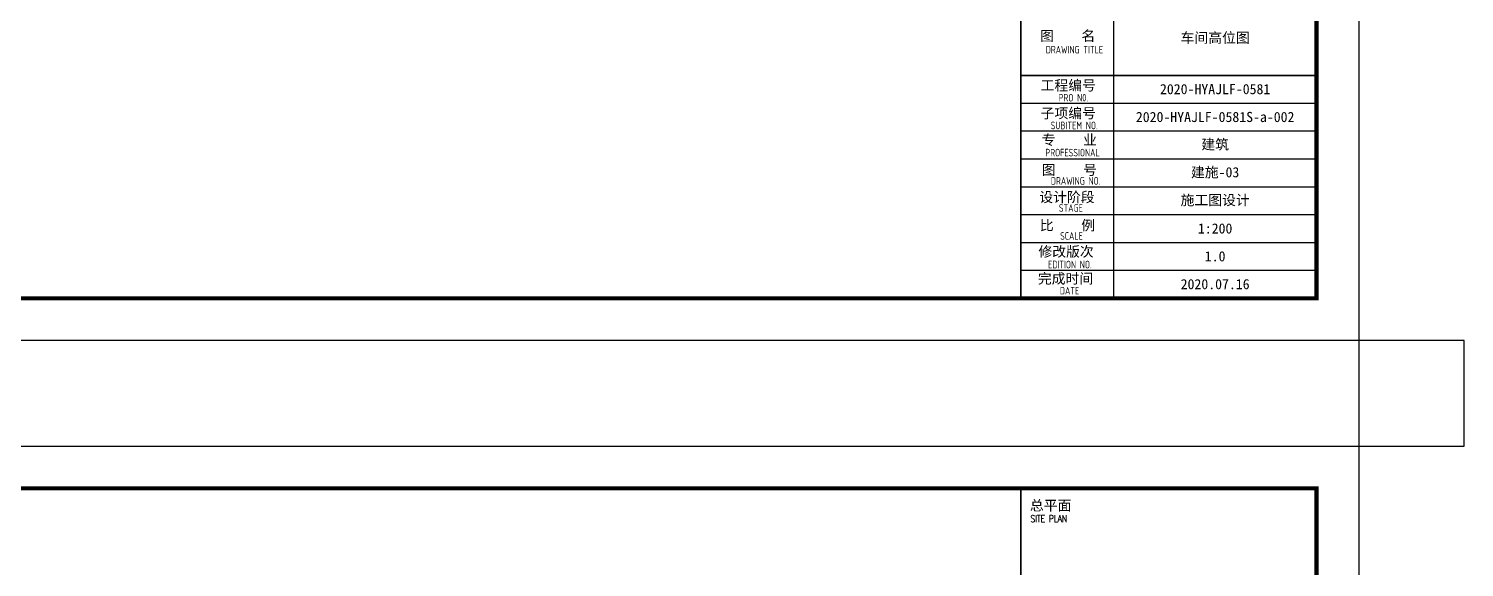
# Model space of a CAD drawing. Extents: x 13276711 to 13543385, y -848943 to -68012.
# Drawn here: x 13475394 to 13543385, y -453583 to -428070 of the extents above; entities that cross this region are included whole.
import ezdxf

# ---------------------------------------------------------------- set-up
doc = ezdxf.new("R2010")
doc.units = 0
doc.header["$LTSCALE"] = 1000
doc.header["$MEASUREMENT"] = 0
for name, color, linetype in [('HYTK-GK', 7, 'Continuous'), ('PUB_TITLE', 4, 'Continuous'), ('TK', 4, 'Continuous')]:
    doc.layers.add(name, color=color, linetype=linetype)
doc.styles.add('ROMANS', font='romans', dxfattribs={"width": 0.65, "height": 231.275})
doc.styles.add('TSSD_REIN', font='tssdeng.shx', dxfattribs={"width": 0.7, "bigfont": 'tssdchn.shx'})
doc.styles.add('图签宋体', font='', dxfattribs={"height": 300})
doc.styles.get('图签宋体').set_extended_font_data('NSimSun')

# ---------------------------------------------------------------- blocks, each defined once
blk = doc.blocks.new('GeYuanFrame_77864667', base_point=(20.09, 4.53))
at = {"layer": 'PUB_TITLE'}
blk.add_lwpolyline([(1013.09, 14.53), (1013.09, 111.33)], dxfattribs=at)
at = {"layer": 'TK'}
for p, q in [((991.09, 67.37), (1061.09, 67.37)), ((991.09, 67.33), (1061.09, 67.33)), ((991.09, 60.77), (1061.09, 60.77)), ((991.09, 54.17), (1061.09, 54.17)), ((991.09, 47.57), (1061.09, 47.57)), ((991.09, 40.97), (1061.09, 40.97)), ((991.09, 34.37), (1061.09, 34.37)), ((991.09, 27.77), (1061.09, 27.77)), ((991.09, 21.17), (1061.09, 21.17)), ((991.09, 14.53), (1061.09, 14.53))]:
    blk.add_line(p, q, dxfattribs=at)
blk.add_lwpolyline([(20.09, 4.53), (20.09, 598.53), (1071.09, 598.53), (1071.09, 4.53)], close=True, dxfattribs=at)
at = {"layer": 'TK', "const_width": 1}
blk.add_lwpolyline([(45.09, 588.53), (1061.09, 588.53), (1061.09, 14.53), (45.09, 14.53)], close=True, dxfattribs=at)
at = {"layer": 'TK'}
for points, const_width in [([(991.09, 588.53), (991.09, 14.53)], 0.4), ([(991.09, 67.37), (1061.09, 67.37)], 0.35)]:
    blk.add_lwpolyline(points, dxfattribs=dict(at, const_width=const_width))
at = {"layer": 'TK', "style": '图签宋体'}
for s, p in [('图    名', (995.63, 75.5)), ('工程编号', (995.77, 63.77)), ('子项编号', (995.77, 57.19)), ('专    业', (996.01, 50.88)), ('图    号', (996.02, 43.77)), ('设计阶段', (995.45, 37.32)), ('比    例', (995.59, 30.63)), ('修改版次', (995.24, 24.41)), ('完成时间', (995.11, 18.02))]:
    blk.add_text(s, height=2.4, dxfattribs=at).set_placement(p)
at = {"layer": 'TK', "style": 'TSSD_REIN'}
for s, width, p in [('DRAWING TITLE', 0.7, (996.97, 72.53)), ('PRO N0.', 0.7, (1000.01, 61.15)), ('SUBITEM NO.', 0.7, (998.15, 54.58)), ('PROFESSIONAL', 0.8, (996.88, 48.15)), ('DRAWING NO.', 0.7, (998.19, 41.45)), ('STAGE', 0.7, (1000.09, 35.03)), ('SCALE', 0.7, (1000.38, 28.42)), ('EDITION NO.', 0.8, (997.53, 21.64)), ('DATE', 0.7, (1000.33, 15.45))]:
    blk.add_text(s, height=1.8, dxfattribs=dict(at, width=width)).set_placement(p)
at = {"layer": 'TK', "char_height": 2.4, "width": 48, "attachment_point": 5, "style": '图签宋体'}
for s, insert in [('车间高位图', (1037.09, 76.13)), ('2020-HYAJLF-0581', (1037.09, 64.07)), ('2020-HYAJLF-0581S-a-002', (1037.09, 57.47)), ('建筑', (1037.09, 50.87)), ('建施-03', (1037.09, 44.27)), ('施工图设计', (1037.09, 37.67)), ('1:200', (1037.09, 31.07)), ('1.0', (1037.09, 24.47)), ('2020.07.16', (1037.09, 17.88))]:
    blk.add_mtext(s, dxfattribs=dict(at, insert=insert))
blk = doc.blocks.new('GeYuanFrame_38556713', base_point=(20.09, 4.53))
at = {"layer": 'TK'}
blk.add_lwpolyline([(20.09, 4.53), (20.09, 598.53), (1071.09, 598.53), (1071.09, 4.53)], close=True, dxfattribs=at)
at = {"layer": 'TK', "const_width": 1}
blk.add_lwpolyline([(45.09, 588.53), (1061.09, 588.53), (1061.09, 14.53), (45.09, 14.53)], close=True, dxfattribs=at)
at = {"layer": 'TK', "const_width": 0.4}
blk.add_lwpolyline([(991.09, 588.53), (991.09, 14.53)], dxfattribs=at)
at = {"layer": 'TK', "style": '图签宋体'}
blk.add_text('总平面', height=2.4, dxfattribs=at).set_placement((993.23, 583.28))
at = {"layer": 'TK', "style": 'ROMANS', "width": 0.76}
blk.add_text('SITE PLAN', height=1.697, dxfattribs=at).set_placement((993.35, 580.49))

msp = doc.modelspace()

# ---------------------------------------------------------------- linework, layer by layer
at = {"layer": 'HYTK-GK', "color": 112}
msp.add_lwpolyline([(13538384.8, -442843.1), (13538384.8, -447843.1), (13543384.8, -447843.1), (13543384.8, -442843.1)], close=True, dxfattribs=at)

# ---------------------------------------------------------------- block references
at = {"xscale": 200, "yscale": 200, "zscale": 200}
for name, p in [('GeYuanFrame_77864667', (13328184.8, -442843.1)), ('GeYuanFrame_38556713', (13328184.8, -566643.1))]:
    msp.add_blockref(name, p, dxfattribs=at)

doc.saveas('drawing.dxf')
